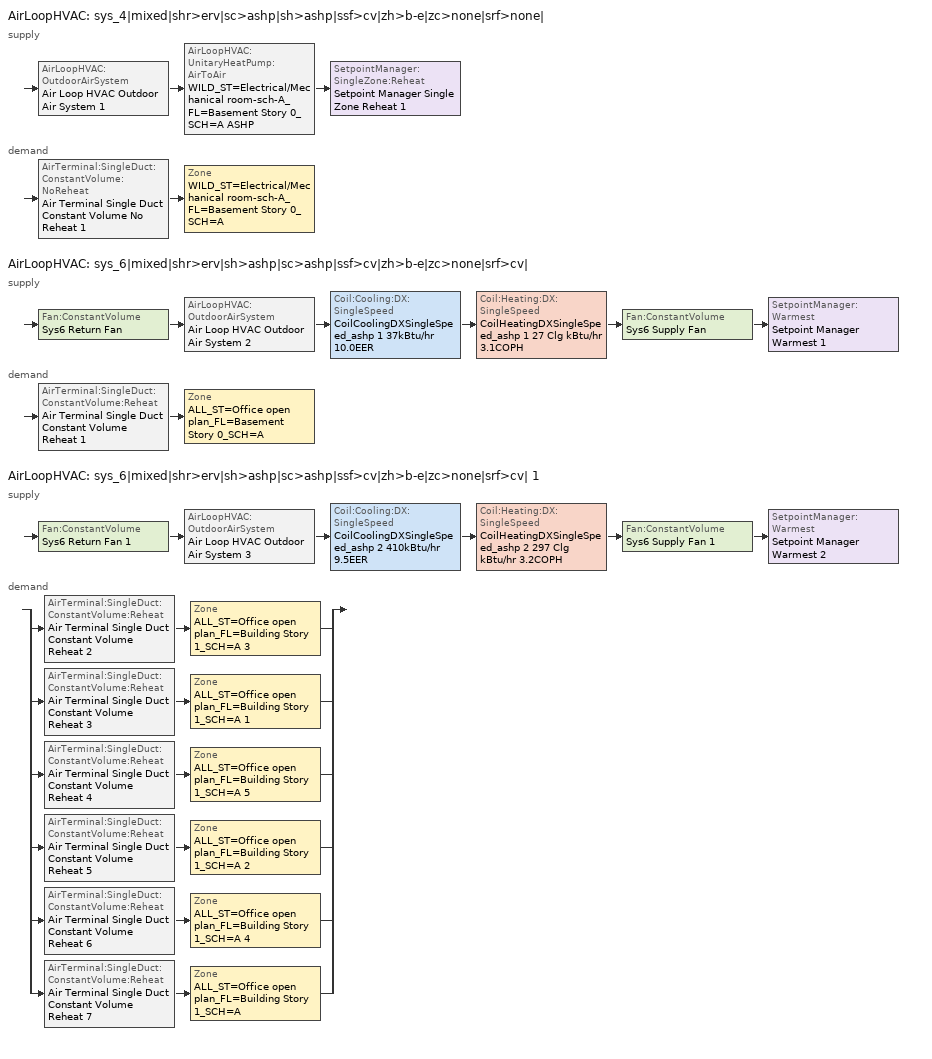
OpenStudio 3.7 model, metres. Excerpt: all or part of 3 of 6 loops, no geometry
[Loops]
AirLoopHVAC 'sys_4|mixed|shr>erv|sc>ashp|sh>ashp|ssf>cv|zh>b-e|zc>none|srf>none|'
 supply: AirLoopHVAC:OutdoorAirSystem 'Air Loop HVAC Outdoor Air System 1' > AirLoopHVAC:UnitaryHeatPump:AirToAir 'WILD_ST=Electrical/Mechanical room-sch-A_FL=Basement Story 0_SCH=A ASHP' > SetpointManager:SingleZone:Reheat 'Setpoint Manager Single Zone Reheat 1'
 demand: AirTerminal:SingleDuct:ConstantVolume:NoReheat 'Air Terminal Single Duct Constant Volume No Reheat 1' > Zone 'WILD_ST=Electrical/Mechanical room-sch-A_FL=Basement Story 0_SCH=A'
AirLoopHVAC 'sys_6|mixed|shr>erv|sh>ashp|sc>ashp|ssf>cv|zh>b-e|zc>none|srf>cv|'
 supply: Fan:ConstantVolume 'Sys6 Return Fan' > AirLoopHVAC:OutdoorAirSystem 'Air Loop HVAC Outdoor Air System 2' > Coil:Cooling:DX:SingleSpeed 'CoilCoolingDXSingleSpeed_ashp 1 37kBtu/hr 10.0EER' > Coil:Heating:DX:SingleSpeed 'CoilHeatingDXSingleSpeed_ashp 1 27 Clg kBtu/hr 3.1COPH' > Fan:ConstantVolume 'Sys6 Supply Fan' > SetpointManager:Warmest 'Setpoint Manager Warmest 1'
 demand: AirTerminal:SingleDuct:ConstantVolume:Reheat 'Air Terminal Single Duct Constant Volume Reheat 1' > Zone 'ALL_ST=Office open plan_FL=Basement Story 0_SCH=A'
AirLoopHVAC 'sys_6|mixed|shr>erv|sh>ashp|sc>ashp|ssf>cv|zh>b-e|zc>none|srf>cv| 1'
 supply: Fan:ConstantVolume 'Sys6 Return Fan 1' > AirLoopHVAC:OutdoorAirSystem 'Air Loop HVAC Outdoor Air System 3' > Coil:Cooling:DX:SingleSpeed 'CoilCoolingDXSingleSpeed_ashp 2 410kBtu/hr 9.5EER' > Coil:Heating:DX:SingleSpeed 'CoilHeatingDXSingleSpeed_ashp 2 297 Clg kBtu/hr 3.2COPH' > Fan:ConstantVolume 'Sys6 Supply Fan 1' > SetpointManager:Warmest 'Setpoint Manager Warmest 2'
 demand: split
  | AirTerminal:SingleDuct:ConstantVolume:Reheat 'Air Terminal Single Duct Constant Volume Reheat 2' > Zone 'ALL_ST=Office open plan_FL=Building Story 1_SCH=A 3'
  | AirTerminal:SingleDuct:ConstantVolume:Reheat 'Air Terminal Single Duct Constant Volume Reheat 3' > Zone 'ALL_ST=Office open plan_FL=Building Story 1_SCH=A 1'
  | AirTerminal:SingleDuct:ConstantVolume:Reheat 'Air Terminal Single Duct Constant Volume Reheat 4' > Zone 'ALL_ST=Office open plan_FL=Building Story 1_SCH=A 5'
  | AirTerminal:SingleDuct:ConstantVolume:Reheat 'Air Terminal Single Duct Constant Volume Reheat 5' > Zone 'ALL_ST=Office open plan_FL=Building Story 1_SCH=A 2'
  | AirTerminal:SingleDuct:ConstantVolume:Reheat 'Air Terminal Single Duct Constant Volume Reheat 6' > Zone 'ALL_ST=Office open plan_FL=Building Story 1_SCH=A 4'
  | AirTerminal:SingleDuct:ConstantVolume:Reheat 'Air Terminal Single Duct Constant Volume Reheat 7' > Zone 'ALL_ST=Office open plan_FL=Building Story 1_SCH=A'
[Sizing:Zone] Zone Cooling Design Supply Air Temperature Input Method=TemperatureDifference; Zone Cooling Design Supply Air Temperature {C}=14; Zone Cooling Design Supply Air Temperature Difference {deltaC}=11; Zone Heating Design Supply Air Temperature Input Method=TemperatureDifference; Zone Heating Design Supply Air Temperature {C}=40; Zone Heating Design Supply Air Temperature Difference {deltaC}=21; Zone Cooling Design Supply Air Humidity Ratio {kg-H2O/kg-air}=0.0085; Zone Heating Design Supply Air Humidity Ratio {kg-H2O/kg-air}=0.008; Zone Heating Sizing Factor=1.3; Zone Cooling Sizing Factor=1; Cooling Design Air Flow Method=DesignDay; Heating Design Air Flow Method=DesignDay; Account for Dedicated Outdoor Air System=No; Dedicated Outdoor Air System Control Strategy=NeutralSupplyAir; Dedicated Outdoor Air Low Setpoint Temperature for Design {C}=autosize; Dedicated Outdoor Air High Setpoint Temperature for Design {C}=autosize; Zone Load Sizing Method=Sensible Load Only No Latent Load; Zone Latent Cooling Design Supply Air Humidity Ratio Input Method=HumidityRatioDifference; Zone Cooling Design Supply Air Humidity Ratio Difference {kgWater/kgDryAir}=0.005; Zone Latent Heating Design Supply Air Humidity Ratio Input Method=HumidityRatioDifference; Zone Humidification Design Supply Air Humidity Ratio Difference {kgWater/kgDryAir}=0.005
ALL_ST=Office open plan_FL=Building Story 1_SCH=A; ALL_ST=Office open plan_FL=Building Story 1_SCH=A 1; ALL_ST=Office open plan_FL=Building Story 1_SCH=A 2; ALL_ST=Office open plan_FL=Basement Story 0_SCH=A; ALL_ST=Office open plan_FL=Building Story 1_SCH=A 3; ALL_ST=Office open plan_FL=Building Story 1_SCH=A 4; ALL_ST=Office open plan_FL=Building Story 1_SCH=A 5; WILD_ST=Electrical/Mechanical room-sch-A_FL=Basement Story 0_SCH=A
[Zone equipment]
ALL_ST=Office open plan_FL=Building Story 1_SCH=A: Zone HVAC Baseboard Convective Electric 8, Air Terminal Single Duct Constant Volume Reheat 7
ALL_ST=Office open plan_FL=Building Story 1_SCH=A 1: Zone HVAC Baseboard Convective Electric 4, Air Terminal Single Duct Constant Volume Reheat 3
ALL_ST=Office open plan_FL=Building Story 1_SCH=A 2: Zone HVAC Baseboard Convective Electric 6, Air Terminal Single Duct Constant Volume Reheat 5
ALL_ST=Office open plan_FL=Basement Story 0_SCH=A: Zone HVAC Baseboard Convective Electric 2, Air Terminal Single Duct Constant Volume Reheat 1
ALL_ST=Office open plan_FL=Building Story 1_SCH=A 3: Zone HVAC Baseboard Convective Electric 3, Air Terminal Single Duct Constant Volume Reheat 2
ALL_ST=Office open plan_FL=Building Story 1_SCH=A 4: Zone HVAC Baseboard Convective Electric 7, Air Terminal Single Duct Constant Volume Reheat 6
ALL_ST=Office open plan_FL=Building Story 1_SCH=A 5: Zone HVAC Baseboard Convective Electric 5, Air Terminal Single Duct Constant Volume Reheat 4
WILD_ST=Electrical/Mechanical room-sch-A_FL=Basement Story 0_SCH=A: Zone HVAC Baseboard Convective Electric 1, Air Terminal Single Duct Constant Volume No Reheat 1
[AirLoopHVAC] Design Supply Air Flow Rate {m3/s}=autosize; Design Return Air Flow Fraction of Supply Air Flow=1
Name | Availability Schedule
sys_4|mixed|shr>erv|sc>ashp|sh>ashp|ssf>cv|zh>b-e|zc>none|srf>none| | sys_4|mixed|shr>none|sc>ashp|sh>ashp|ssf>cv|zh>b-e|zc>none|srf>none| Occ Sch
sys_6|mixed|shr>erv|sh>ashp|sc>ashp|ssf>cv|zh>b-e|zc>none|srf>cv| | sys_6|mixed|shr>none|sh>ashp|sc>ashp|ssf>cv|zh>b-e|zc>none|srf>cv| Occ Sch
sys_6|mixed|shr>erv|sh>ashp|sc>ashp|ssf>cv|zh>b-e|zc>none|srf>cv| 1 | sys_6|mixed|shr>none|sh>ashp|sc>ashp|ssf>cv|zh>b-e|zc>none|srf>cv| 1 Occ Sch
[Sizing:System] Design Outdoor Air Flow Rate {m3/s}=Autosize; Preheat Design Temperature {C}=7; Preheat Design Humidity Ratio {kg-H2O/kg-Air}=0.008; Precool Design Humidity Ratio {kg-H2O/kg-Air}=0.008; Central Cooling Design Supply Air Temperature {C}=13; 100% Outdoor Air in Cooling=No; 100% Outdoor Air in Heating=No; Central Cooling Design Supply Air Humidity Ratio {kg-H2O/kg-Air}=0.0085; Zone Maximum Outdoor Air Fraction=1; Cooling Supply Air Flow Rate Per Floor Area {m3/s-m2}=0.00996765; Cooling Fraction of Autosized Cooling Supply Air Flow Rate=1; Cooling Supply Air Flow Rate Per Unit Cooling Capacity {m3/s-W}=3.94755e-05; Heating Supply Air Flow Rate Per Floor Area {m3/s-m2}=0.00996765; Heating Fraction of Autosized Heating Supply Air Flow Rate=1; Heating Fraction of Autosized Cooling Supply Air Flow Rate=1; Heating Supply Air Flow Rate Per Unit Heating Capacity {m3/s-W}=3.15882e-05; Cooling Design Capacity Method=CoolingDesignCapacity; Cooling Design Capacity {W}=autosize; Cooling Design Capacity Per Floor Area {W/m2}=234.7; Fraction of Autosized Cooling Design Capacity=1; Heating Design Capacity Method=HeatingDesignCapacity; Heating Design Capacity {W}=autosize; Heating Design Capacity Per Floor Area {W/m2}=157; Fraction of Autosized Heating Design Capacity=1; Central Cooling Capacity Control Method=OnOff; Occupant Diversity=autosize
Name | Type of Load to Size On | Central Heating Maximum System Air Flow Ratio | Precool Design Temperature {C} | Central Heating Design Supply Air Temperature {C} | Sizing Option | Central Heating Design Supply Air Humidity Ratio {kg-H2O/kg-Air} | Cooling Design Air Flow Method | Cooling Design Air Flow Rate {m3/s} | Heating Design Air Flow Method | Heating Design Air Flow Rate {m3/s} | System Outdoor Air Method
sys_4|mixed|shr>erv|sc>ashp|sh>ashp|ssf>cv|zh>b-e|zc>none|srf>none| | Sensible | 1 | 13 | 43 | NonCoincident | 0.008 | DesignDay | 0 | DesignDay | 0 | ZoneSum
sys_6|mixed|shr>erv|sh>ashp|sc>ashp|ssf>cv|zh>b-e|zc>none|srf>cv|; sys_6|mixed|shr>erv|sh>ashp|sc>ashp|ssf>cv|zh>b-e|zc>none|srf>cv| 1 |  | 0.3 | 12.8 | 13.1
[Fan:OnOff]
Fan On Off 1: Availability Schedule=Always On Discrete; Fan Total Efficiency=0.39975; Pressure Rise {Pa}=622.722; Maximum Flow Rate {m3/s}=autosize; Motor Efficiency=0.615; Motor In Airstream Fraction=1; Fan Power Ratio Function of Speed Ratio Curve=Fan On Off Power Curve; Fan Efficiency Ratio Function of Speed Ratio Curve=Fan On Off Efficiency Curve
[Coil:Cooling:DX:SingleSpeed] Availability Schedule=Always On Discrete; Rated Total Cooling Capacity {W}=autosize; Rated Sensible Heat Ratio=autosize; Rated Air Flow Rate {m3/s}=autosize; Rated Evaporator Fan Power Per Volume Flow Rate 2017 {W/(m3/s)}=773.3; Rated Evaporator Fan Power Per Volume Flow Rate 2023 {W/(m3/s)}=934.4; Total Cooling Capacity Function of Temperature Curve=DXCOOL-NECB2011-REF-CAPFT; Total Cooling Capacity Function of Flow Fraction Curve=DXCOOL-NECB2011-REF-CAPFFLOW; Energy Input Ratio Function of Temperature Curve=DXCOOL-NECB2011-REF-COOLEIRFT; Energy Input Ratio Function of Flow Fraction Curve=DXCOOL-NECB2011-REF-COOLEIRFFLOW; Part Load Fraction Correlation Curve=DXCOOL-NECB2011-REF-COOLPLFFPLR; Minimum Outdoor Dry-Bulb Temperature for Compressor Operation {C}=-25; Nominal Time for Condensate Removal to Begin {s}=0; Ratio of Initial Moisture Evaporation Rate and Steady State Latent Capacity=0; Maximum Cycling Rate {cycles/hr}=0; Latent Capacity Time Constant {s}=0; Condenser Type=AirCooled; Evaporative Condenser Effectiveness=0.9; Evaporative Condenser Air Flow Rate {m3/s}=autosize; Evaporative Condenser Pump Rated Power Consumption {W}=autosize; Crankcase Heater Capacity {W}=0; Maximum Outdoor Dry-Bulb Temperature for Crankcase Heater Operation {C}=10; Basin Heater Capacity {W/K}=0; Basin Heater Setpoint Temperature {C}=2
Name | Rated COP {W/W}
CoilCoolingDXSingleSpeed_ashp 111kBtu/hr 11EER | 3.79975
CoilCoolingDXSingleSpeed_ashp 1 37kBtu/hr 10.0EER | 3.46672
CoilCoolingDXSingleSpeed_ashp 2 410kBtu/hr 9.5EER | 3.3002
[Coil:Heating:DX:SingleSpeed] Availability Schedule=Always On Discrete; Rated Air Flow Rate {m3/s}=Autosize; Rated Supply Fan Power Per Volume Flow Rate 2017 {W/(m3/s)}=773.3; Rated Supply Fan Power Per Volume Flow Rate 2023 {W/(m3/s)}=934.4; Total Heating Capacity Function of Temperature Curve=DXHEAT-NECB2011-REF-CAPFT; Total Heating Capacity Function of Flow Fraction Curve=DXHEAT-NECB2011-REF-CAPFFLOW; Energy Input Ratio Function of Temperature Curve=DXHEAT-NECB2011-REF-EIRFT; Energy Input Ratio Function of Flow Fraction Curve=DXHEAT-NECB2011-REF-EIRFFLOW; Part Load Fraction Correlation Curve=DXHEAT-NECB2011-REF-PLFFPLR; Minimum Outdoor Dry-Bulb Temperature for Compressor Operation {C}=-10; Defrost Strategy=Resistive; Defrost Control=Timed; Defrost Time Period Fraction=0.166667; Resistive Defrost Heater Capacity {W}=2000
Name | Rated Total Heating Capacity {W} | Rated COP {W/W}
CoilHeatingDXSingleSpeed_ashp 80 Clg kBtu/hr 3.3COPH | 23525.4 | 3.5438
CoilHeatingDXSingleSpeed_ashp 1 27 Clg kBtu/hr 3.1COPH | 7843.25 | 3.30448
CoilHeatingDXSingleSpeed_ashp 2 297 Clg kBtu/hr 3.2COPH | 86970.8 | 3.53894
[Controller:OutdoorAir] Minimum Outdoor Air Flow Rate {m3/s}=autosize; Maximum Outdoor Air Flow Rate {m3/s}=Autosize; Economizer Control Action Type=ModulateFlow; Lockout Type=NoLockout; Minimum Limit Type=FixedMinimum; High Humidity Control=No; Heat Recovery Bypass Control Type=BypassWhenOAFlowGreaterThanMinimum; Economizer Operation Staging=InterlockedWithMechanicalCooling
Name | Economizer Control Type | Minimum Outdoor Air Schedule | Controller Mechanical Ventilation | Economizer Maximum Limit Dry-Bulb Temperature {C} | Economizer Maximum Limit Enthalpy {J/kg} | Economizer Minimum Limit Dry-Bulb Temperature {C}
Controller Outdoor Air 1 | DifferentialEnthalpy | sys_4|mixed|shr>none|sc>ashp|sh>ashp|ssf>cv|zh>b-e|zc>none|srf>none| Occ Sch | Controller Mechanical Ventilation 1
Controller Outdoor Air 2 | NoEconomizer | sys_6|mixed|shr>none|sh>ashp|sc>ashp|ssf>cv|zh>b-e|zc>none|srf>cv| Occ Sch | Controller Mechanical Ventilation 2 | 28 | 64000 | -100
Controller Outdoor Air 3 | DifferentialEnthalpy | sys_6|mixed|shr>none|sh>ashp|sc>ashp|ssf>cv|zh>b-e|zc>none|srf>cv| 1 Occ Sch | Controller Mechanical Ventilation 3
[Controller:MechanicalVentilation] Availability Schedule=Always On Discrete; System Outdoor Air Method=ZoneSum
Controller Mechanical Ventilation 1; Controller Mechanical Ventilation 2; Controller Mechanical Ventilation 3
[AirLoopHVAC:OutdoorAirSystem]
Name | Controller
Air Loop HVAC Outdoor Air System 1 | Controller Outdoor Air 1
Air Loop HVAC Outdoor Air System 2 | Controller Outdoor Air 2
Air Loop HVAC Outdoor Air System 3 | Controller Outdoor Air 3
[Coil:Heating:Electric] Availability Schedule=Always On Discrete
Coil Heating Electric 1; Coil Heating Electric 2; Coil Heating Electric 3; Coil Heating Electric 4; Coil Heating Electric 5; Coil Heating Electric 6; Coil Heating Electric 7; Coil Heating Electric 8
[AirLoopHVAC:UnitaryHeatPump:AirToAir]
WILD_ST=Electrical/Mechanical room-sch-A_FL=Basement Story 0_SCH=A ASHP: Availability Schedule=Always On Discrete; Supply Air Flow Rate During Cooling Operation {m3/s}=Autosize; Supply Air Flow Rate During Heating Operation {m3/s}=Autosize; Controlling Zone or Thermostat Location=WILD_ST=Electrical/Mechanical room-sch-A_FL=Basement Story 0_SCH=A; Supply Air Fan=Fan On Off 1; Heating Coil=CoilHeatingDXSingleSpeed_ashp 80 Clg kBtu/hr 3.3COPH; Cooling Coil=CoilCoolingDXSingleSpeed_ashp 111kBtu/hr 11EER; Supplemental Heating Coil=Coil Heating Electric 1; Maximum Supply Air Temperature from Supplemental Heater {C}=Autosize; Supply Air Fan Operating Mode Schedule=sys_4|mixed|shr>none|sc>ashp|sh>ashp|ssf>cv|zh>b-e|zc>none|srf>none| Occ Sch
[SetpointManager:SingleZone:Reheat]
Setpoint Manager Single Zone Reheat 1: Minimum Supply Air Temperature {C}=13; Maximum Supply Air Temperature {C}=43; Control Zone=WILD_ST=Electrical/Mechanical room-sch-A_FL=Basement Story 0_SCH=A; Setpoint Node or NodeList=sys_4|mixed|shr>erv|sc>ashp|sh>ashp|ssf>cv|zh>b-e|zc>none|srf>none| Supply Outlet Node
[ZoneHVAC:Baseboard:Convective:Electric] Availability Schedule=Always On Discrete; Nominal Capacity {W}=autosize; Efficiency=1
Zone HVAC Baseboard Convective Electric 1; Zone HVAC Baseboard Convective Electric 2; Zone HVAC Baseboard Convective Electric 3; Zone HVAC Baseboard Convective Electric 4; Zone HVAC Baseboard Convective Electric 5; Zone HVAC Baseboard Convective Electric 6; Zone HVAC Baseboard Convective Electric 7; Zone HVAC Baseboard Convective Electric 8
[AirTerminal:SingleDuct:ConstantVolume:NoReheat]
Air Terminal Single Duct Constant Volume No Reheat 1: Availability Schedule=Always On Discrete; Maximum Air Flow Rate {m3/s}=AutoSize
[Fan:ConstantVolume] Availability Schedule=Always On Discrete; Fan Total Efficiency=0.39975; Pressure Rise {Pa}=640; Maximum Flow Rate {m3/s}=AutoSize; Motor Efficiency=0.615
Sys6 Supply Fan; Sys6 Return Fan; Sys6 Supply Fan 1; Sys6 Return Fan 1
[SetpointManager:Warmest] Control Variable=Temperature; Minimum Setpoint Temperature {C}=13; Maximum Setpoint Temperature {C}=24; Strategy=MaximumTemperature
Name | Setpoint Node or NodeList
Setpoint Manager Warmest 1 | sys_6|mixed|shr>erv|sh>ashp|sc>ashp|ssf>cv|zh>b-e|zc>none|srf>cv| Supply Outlet Node
Setpoint Manager Warmest 2 | sys_6|mixed|shr>erv|sh>ashp|sc>ashp|ssf>cv|zh>b-e|zc>none|srf>cv| 1 Supply Outlet Node
[AirTerminal:SingleDuct:ConstantVolume:Reheat] Availability Schedule=Always On Discrete; Maximum Air Flow Rate {m3/s}=autosize; Maximum Hot Water or Steam Flow Rate {m3/s}=autosize; Minimum Hot Water or Steam Flow Rate {m3/s}=0; Convergence Tolerance=0.001; Maximum Reheat Air Temperature {C}=35
Name | Reheat Coil
Air Terminal Single Duct Constant Volume Reheat 1 | Coil Heating Electric 2
Air Terminal Single Duct Constant Volume Reheat 2 | Coil Heating Electric 3
Air Terminal Single Duct Constant Volume Reheat 3 | Coil Heating Electric 4
Air Terminal Single Duct Constant Volume Reheat 4 | Coil Heating Electric 5
Air Terminal Single Duct Constant Volume Reheat 5 | Coil Heating Electric 6
Air Terminal Single Duct Constant Volume Reheat 6 | Coil Heating Electric 7
Air Terminal Single Duct Constant Volume Reheat 7 | Coil Heating Electric 8
[EnergyManagementSystem:Program]
sys6mixedshrnoneshashpscashpssfcvzhbezcnonesrfcv2OptimumStartProg0: IF DaylightSavings==0 && DayOfWeek>1 && Hour==5 && OAT_1<23.9 && OAT_1>1.7; SET sys6mixedshrnoneshashpscashpssfcvzhbezcnonesrfcv2ClgSch0 = 29.4; SET sys6mixedshrnoneshashpscashpssfcvzhbezcnonesrfcv2HtgSch0 = 15.6; ELSEIF DaylightSavings==0 && DayOfWeek==1 && Hour==7 && OAT_1<23.9 && OAT_1>1.7; SET sys6mixedshrnoneshashpscashpssfcvzhbezcnonesrfcv2ClgSch0 = 29.4; SET sys6mixedshrnoneshashpscashpssfcvzhbezcnonesrfcv2HtgSch0 = 15.6; ELSEIF DaylightSavings==1 && DayOfWeek>1 && Hour==4 && OAT_1<23.9 && OAT_1>1.7; SET sys6mixedshrnoneshashpscashpssfcvzhbezcnonesrfcv2ClgSch0 = 29.4; SET sys6mixedshrnoneshashpscashpssfcvzhbezcnonesrfcv2HtgSch0 = 15.6; ELSEIF DaylightSavings==1 && DayOfWeek==1 && Hour==6 && OAT_1<23.9 && OAT_1>1.7; SET sys6mixedshrnoneshashpscashpssfcvzhbezcnonesrfcv2ClgSch0 = 29.4; SET sys6mixedshrnoneshashpscashpssfcvzhbezcnonesrfcv2HtgSch0 = 15.6; ELSE; SET sys6mixedshrnoneshashpscashpssfcvzhbezcnonesrfcv2ClgSch0 = NULL; SET sys6mixedshrnoneshashpscashpssfcvzhbezcnonesrfcv2HtgSch0 = NULL; ENDIF
[Schedule:Ruleset]
Name | Default Day Schedule | Summer Design Day Schedule | Winter Design Day Schedule
sys_4|mixed|shr>none|sc>ashp|sh>ashp|ssf>cv|zh>b-e|zc>none|srf>none| Occ Sch | sys_4|mixed|shr>none|sc>ashp|sh>ashp|ssf>cv|zh>b-e|zc>none|srf>none| Occ Sch Default | sys_4|mixed|shr>none|sc>ashp|sh>ashp|ssf>cv|zh>b-e|zc>none|srf>none| Occ Sch Summer Design Day | sys_4|mixed|shr>none|sc>ashp|sh>ashp|ssf>cv|zh>b-e|zc>none|srf>none| Occ Sch Winter Design Day
sys_6|mixed|shr>none|sh>ashp|sc>ashp|ssf>cv|zh>b-e|zc>none|srf>cv| Occ Sch | sys_6|mixed|shr>none|sh>ashp|sc>ashp|ssf>cv|zh>b-e|zc>none|srf>cv| Occ Sch Default | sys_6|mixed|shr>none|sh>ashp|sc>ashp|ssf>cv|zh>b-e|zc>none|srf>cv| Occ Sch Summer Design Day | sys_6|mixed|shr>none|sh>ashp|sc>ashp|ssf>cv|zh>b-e|zc>none|srf>cv| Occ Sch Winter Design Day
sys_6|mixed|shr>none|sh>ashp|sc>ashp|ssf>cv|zh>b-e|zc>none|srf>cv| 1 Occ Sch | sys_6|mixed|shr>none|sh>ashp|sc>ashp|ssf>cv|zh>b-e|zc>none|srf>cv| 1 Occ Sch Default | sys_6|mixed|shr>none|sh>ashp|sc>ashp|ssf>cv|zh>b-e|zc>none|srf>cv| 1 Occ Sch Summer Design Day | sys_6|mixed|shr>none|sh>ashp|sc>ashp|ssf>cv|zh>b-e|zc>none|srf>cv| 1 Occ Sch Winter Design Day
[Schedule:Day]
sys_4|mixed|shr>none|sc>ashp|sh>ashp|ssf>cv|zh>b-e|zc>none|srf>none| Occ Sch Default; sys_6|mixed|shr>none|sh>ashp|sc>ashp|ssf>cv|zh>b-e|zc>none|srf>cv| Occ Sch Default; sys_6|mixed|shr>none|sh>ashp|sc>ashp|ssf>cv|zh>b-e|zc>none|srf>cv| 1 Occ Sch Default: 8, 0, 0, 19, 0, 1, 24, 0, 0
sys_4|mixed|shr>none|sc>ashp|sh>ashp|ssf>cv|zh>b-e|zc>none|srf>none| Occ Sch Winter Design Day; sys_4|mixed|shr>none|sc>ashp|sh>ashp|ssf>cv|zh>b-e|zc>none|srf>none| Occ Sch Summer Design Day; sys_6|mixed|shr>none|sh>ashp|sc>ashp|ssf>cv|zh>b-e|zc>none|srf>cv| Occ Sch Winter Design Day; sys_6|mixed|shr>none|sh>ashp|sc>ashp|ssf>cv|zh>b-e|zc>none|srf>cv| Occ Sch Summer Design Day; sys_6|mixed|shr>none|sh>ashp|sc>ashp|ssf>cv|zh>b-e|zc>none|srf>cv| 1 Occ Sch Winter Design Day; sys_6|mixed|shr>none|sh>ashp|sc>ashp|ssf>cv|zh>b-e|zc>none|srf>cv| 1 Occ Sch Summer Design Day: 24, 0, 1
Schedule Day 66; Schedule Day 67; Schedule Day 68: 24, 0, 0
[Schedule:Rule] Rule Order=0; Apply Sunday=Yes; Apply Saturday=Yes; Date Specification Type=DateRange; Start Month=1; Start Day=1; End Month=12; End Day=31
Name | Schedule Ruleset | Day Schedule
Schedule Rule 23 | sys_4|mixed|shr>none|sc>ashp|sh>ashp|ssf>cv|zh>b-e|zc>none|srf>none| Occ Sch | Schedule Day 66
Schedule Rule 24 | sys_6|mixed|shr>none|sh>ashp|sc>ashp|ssf>cv|zh>b-e|zc>none|srf>cv| Occ Sch | Schedule Day 67
Schedule Rule 25 | sys_6|mixed|shr>none|sh>ashp|sc>ashp|ssf>cv|zh>b-e|zc>none|srf>cv| 1 Occ Sch | Schedule Day 68
[Schedule:Constant]
Always On Discrete: Value=1
[Curve:Exponent]
Fan On Off Power Curve: Coefficient1 Constant=1; Coefficient2 Constant=0; Coefficient3 Constant=0; Minimum Value of x=0; Maximum Value of x=1
[Curve:Cubic]
Name | Coefficient1 Constant | Coefficient2 x | Coefficient3 x**2 | Coefficient4 x**3 | Minimum Value of x | Maximum Value of x
Fan On Off Efficiency Curve | 1 | 0 | 0 | 0 | 0 | 1
DXHEAT-NECB2011-REF-CAPFT | 0.729009 | 0.0319275 | 0.000136404 | -8.748e-06 | -20 | 20
DXHEAT-NECB2011-REF-CAPFFLOW | 0.84 | 0.16 | 0 | 0 | 0.5 | 1.5
DXHEAT-NECB2011-REF-EIRFT | 1.2183 | -0.03612 | 0.00142 | -2.68e-05 | -20 | 20
DXHEAT-NECB2011-REF-PLFFPLR | 0.3696 | 2.3362 | -2.9577 | 1.2596 | 0.7 | 1
DXCOOL-NECB2011-REF-COOLPLFFPLR | 0.0277 | 4.9151 | -8.184 | 4.2702 | 0.7 | 1
[Curve:Biquadratic] Minimum Value of x=13; Maximum Value of x=24; Minimum Value of y=24; Maximum Value of y=46
Name | Coefficient1 Constant | Coefficient2 x | Coefficient3 x**2 | Coefficient4 y | Coefficient5 y**2 | Coefficient6 x*y
DXCOOL-NECB2011-REF-CAPFT | 0.867905 | 0.0142459 | 0.00055436 | -0.0075575 | 3.3e-05 | -0.0001918
DXCOOL-NECB2011-REF-COOLEIRFT | 0.114171 | 0.0281822 | -0.0004199 | 0.0214108 | 0.000161028 | -0.000679104
[Curve:Quadratic]
Name | Coefficient1 Constant | Coefficient2 x | Coefficient3 x**2 | Minimum Value of x | Maximum Value of x
DXHEAT-NECB2011-REF-EIRFFLOW | 1.3824 | -0.4336 | 0.0512 | 0 | 1
DXCOOL-NECB2011-REF-CAPFFLOW | 0.8 | 0.2 | 0 | 0.5 | 1.5
DXCOOL-NECB2011-REF-COOLEIRFFLOW | 1.1552 | -0.1808 | 0.0256 | 0.5 | 1.5
